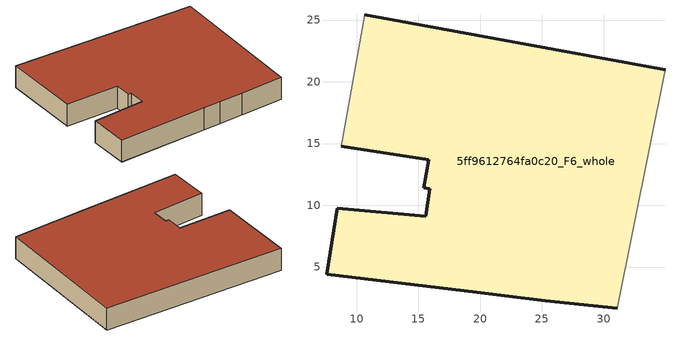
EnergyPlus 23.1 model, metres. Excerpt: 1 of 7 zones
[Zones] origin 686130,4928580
5ff9612764fa0c20_F6_whole
 floor to 5ff9612764fa0c20_F5_whole (EU_floor_Construction): 31.12,1.66 34.98,20.96 10.68,25.43 8.78,14.78 15.86,13.68 15.46,11.42 15.95,11.34 15.59,9.12 8.45,9.76 7.57,4.4 19.74,2.95 22.02,2.68 25.3,2.29 z18
 wall outside (EU_wall_Construction): 10.68,25.43 34.98,20.96 / 31.12,1.66 25.3,2.29 22.02,2.68 19.74,2.95 7.57,4.4 8.45,9.76 15.59,9.12 15.95,11.34 15.46,11.42 15.86,13.68 8.78,14.78 z18:21
 wall adiabatic (EU_wall_Construction): 8.78,14.78 10.68,25.43 / 34.98,20.96 31.12,1.66 z18:21
 roof outside (EU_roof_Construction): 34.98,20.96 31.12,1.66 25.3,2.29 22.02,2.68 19.74,2.95 7.57,4.4 8.45,9.76 15.59,9.12 15.95,11.34 15.46,11.42 15.86,13.68 8.78,14.78 10.68,25.43 z21
[Building]
EU S2 Campaign: North Axis=0; Terrain=City; Solar Distribution=FullExterior
[Site:Location]
Bologna: Latitude=44.5; Longitude=11.25; Time Zone=1; Elevation=37
[SizingPeriod:WeatherFileDays]
AnnualSizingPeriod: Begin Month=1; Begin Day of Month=1; End Month=12; End Day of Month=31; Day of Week for Start Day=Monday; Use Weather File Daylight Saving Period=No; Use Weather File Rain and Snow Indicators=No
[MATERIAL]
EU_InternalMass_Material: Roughness=MediumRough; Thickness=0.1; Conductivity=1; Density=1800; Specific Heat=900; Thermal Absorptance=0.9; Solar Absorptance=0.7; Visible Absorptance=0.7
[MATERIAL:NOMASS] Roughness=MediumRough; Thermal Absorptance=0.9; Solar Absorptance=0.7; Visible Absorptance=0.7
Name | Thermal Resistance
EU_wall_NoMass | 0.905828
EU_roof_NoMass | 0.37593
EU_floor_NoMass | 0.67114
[CONSTRUCTION]
EU_wall_Construction: EU_wall_NoMass
EU_roof_Construction: EU_roof_NoMass
EU_floor_Construction: EU_floor_NoMass
EU_InternalMass_Construction: EU_InternalMass_Material
[ZONE]
5ff9612764fa0c20_F6_whole: Type=1; Multiplier=1; Ceiling Height=autocalculate; Volume=1390.11; Floor Area=autocalculate; Part of Total Floor Area=Yes
[INTERNALMASS]
5ff9612764fa0c20_F6_whole_EU_InternalMass: Construction=EU_InternalMass_Construction; Zone or ZoneList=5ff9612764fa0c20_F6_whole; Surface Area=463.369
[OTHEREQUIPMENT]
EU_Step8_InternalGain_5ff9612764fa0c20_F6_whole_f000: Fuel Type=Electricity; Zone or ZoneList or Space or SpaceList=5ff9612764fa0c20_F6_whole; Schedule=EU_Step8_GainSchedule_5ff9612764fa0c20_F6_whole_f000; Design Level Calculation Method=Watts/Area; Power per Zone Floor Area=1; Fraction Latent=0; Fraction Radiant=0; Fraction Lost=0; Carbon Dioxide Generation Rate=0; EndUse Subcategory=EU_Step8_InternalGains
[ZONEVENTILATION:DESIGNFLOWRATE]
EU_ConstantAir_5ff9612764fa0c20_F6_whole: Zone or ZoneList or Space or SpaceList=5ff9612764fa0c20_F6_whole; Schedule=EU_AlwaysOn; Design Flow Rate Calculation Method=AirChanges/Hour; Air Changes per Hour=0.73129; Ventilation Type=Natural; Fan Pressure Rise=0; Fan Total Efficiency=1; Constant Term Coefficient=1; Temperature Term Coefficient=0; Velocity Term Coefficient=0; Velocity Squared Term Coefficient=0; Minimum Indoor Temperature=-100; Maximum Indoor Temperature=100; Delta Temperature=-100; Minimum Outdoor Temperature=-100; Maximum Outdoor Temperature=100; Maximum Wind Speed=40
[HVACTEMPLATE:ZONE:IDEALLOADSAIRSYSTEM]
5ff9612764fa0c20_F6_whole: Template Thermostat=EU_HeatOnly_5ff9612764fa0c20_F6_whole; System Availability Schedule=EU_AlwaysOn; Maximum Heating Supply Air Temperature=50; Minimum Cooling Supply Air Temperature=13; Maximum Heating Supply Air Humidity Ratio=0.0156; Minimum Cooling Supply Air Humidity Ratio=0.0077; Heating Limit=NoLimit; Cooling Limit=NoLimit; Heating Availability Schedule=EU_AlwaysOn; Cooling Availability Schedule=EU_CoolingOff; Dehumidification Control Type=ConstantSensibleHeatRatio; Cooling Sensible Heat Ratio=0.7; Dehumidification Setpoint=60; Humidification Control Type=None; Humidification Setpoint=30; Outdoor Air Method=None; Outdoor Air Flow Rate per Person=0.00944; Outdoor Air Flow Rate per Zone Floor Area=0; Outdoor Air Flow Rate per Zone=0; Demand Controlled Ventilation Type=None; Outdoor Air Economizer Type=NoEconomizer; Heat Recovery Type=None; Sensible Heat Recovery Effectiveness=0.7; Latent Heat Recovery Effectiveness=0.65
[SIZING:ZONE]
5ff9612764fa0c20_F6_whole: Zone Cooling Design Supply Air Temperature Input Method=SupplyAirTemperature; Zone Cooling Design Supply Air Temperature=13; Zone Heating Design Supply Air Temperature Input Method=SupplyAirTemperature; Zone Heating Design Supply Air Temperature=50; Zone Cooling Design Supply Air Humidity Ratio=0.008; Zone Heating Design Supply Air Humidity Ratio=0.008; Cooling Design Air Flow Method=DesignDay; Cooling Design Air Flow Rate=0; Cooling Minimum Air Flow per Zone Floor Area=0.000762; Cooling Minimum Air Flow=0; Cooling Minimum Air Flow Fraction=0.2; Heating Design Air Flow Method=DesignDay; Heating Design Air Flow Rate=0; Heating Maximum Air Flow per Zone Floor Area=0.002032; Heating Maximum Air Flow=0.141576; Heating Maximum Air Flow Fraction=0.3; Account for Dedicated Outdoor Air System=No; Dedicated Outdoor Air System Control Strategy=NeutralSupplyAir; Dedicated Outdoor Air Low Setpoint Temperature for Design=autosize; Dedicated Outdoor Air High Setpoint Temperature for Design=autosize; Zone Load Sizing Method=Sensible Load Only No Latent Load; Zone Latent Cooling Design Supply Air Humidity Ratio Input Method=HumidityRatioDifference; Zone Cooling Design Supply Air Humidity Ratio Difference=0.005; Zone Latent Heating Design Supply Air Humidity Ratio Input Method=HumidityRatioDifference; Zone Humidification Design Supply Air Humidity Ratio Difference=0.005
[SCHEDULE:CONSTANT]
Name | Hourly Value
EU_AlwaysOn | 1
EU_CoolingOff | 0
[SCHEDULE:FILE]
EU_Step8_GainSchedule_5ff9612764fa0c20_F6_whole_f000: File=../../schedules/5ff9612764fa0c20/5ff9612764fa0c20_F6_whole_f000_gain.csv; Column Number=1; Rows to Skip at Top=0; Number of Hours of Data=8760; Column Separator=Comma; Interpolate to Timestep=No; Minutes per Item=60; Adjust Schedule for Daylight Savings=Yes
